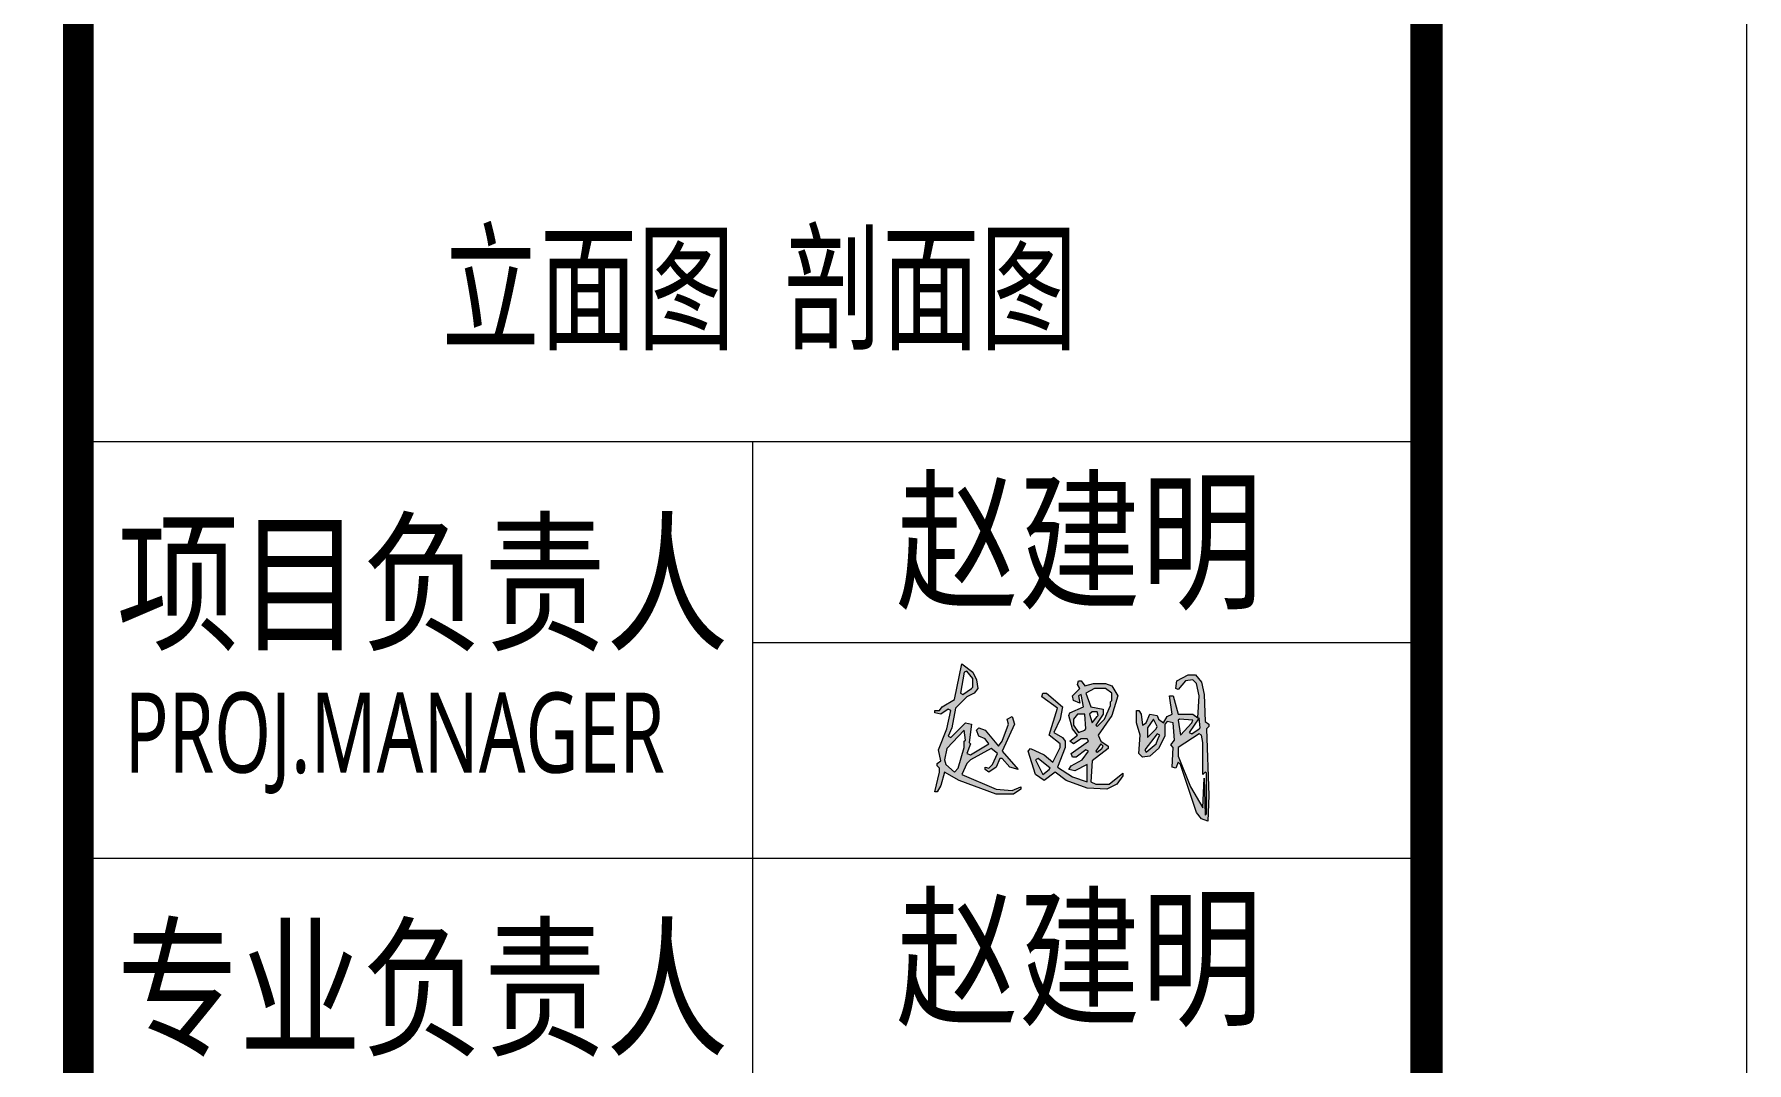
# Model space of a CAD drawing. Header units: inches. Extents: x -3733042 to -3450527, y 579159 to 997713.
# Drawn here: x -3458548 to -3450527, y 610781 to 615595 of the extents above; entities that cross this region are included whole.
import ezdxf
from ezdxf.enums import TextEntityAlignment as Align

# ---------------------------------------------------------------- set-up
doc = ezdxf.new("R2010")
doc.units = ezdxf.units.IN
doc.header["$LTSCALE"] = 1000
doc.header["$MEASUREMENT"] = 0
doc.linetypes.add('LENGSHUI', pattern=[22, 20, -1, 0, -1])
doc.layers.get('0').update_dxf_attribs({"lineweight": 18})
for name, color, linetype, lineweight in [('0-TK', 4, 'Continuous', 18), ('00签名', 7, 'LENGSHUI', 18), ('PUB_TITLE', 153, 'Continuous', 18), ('图签文字', 4, 'Continuous', 18)]:
    doc.layers.add(name, color=color, linetype=linetype, lineweight=lineweight)
doc.styles.add('-黑体', font='', dxfattribs={"width": 0.7})
doc.styles.add('建筑图签-黑', font='', dxfattribs={"width": 0.7})
doc.styles.get('-黑体').set_extended_font_data('微软雅黑')
doc.styles.get('建筑图签-黑').set_extended_font_data('黑体')

msp = doc.modelspace()

# ---------------------------------------------------------------- hatches: boundary and pattern name
at = {"layer": '00签名', "linetype": 'Continuous'}
h = msp.add_hatch(color=256, dxfattribs=at)
h.paths.add_polyline_path([(-3454180.5, 612493.3), (-3454145.9, 612510.6), (-3454128.7, 612533.6), (-3454134.4, 612573.9), (-3454151.7, 612608.5), (-3454203.5, 612648.8), (-3454238.1, 612481.8), (-3454295.7, 612447.2), (-3454307.2, 612430), (-3454330.3, 612430), (-3454330.3, 612418.4), (-3454301.5, 612412.7), (-3454266.9, 612435.7), (-3454255.4, 612430), (-3454272.7, 612343.6), (-3454313, 612245.6), (-3454301.5, 612193.8), (-3454318.7, 612182.3), (-3454318.7, 612170.8), (-3454307.2, 612159.2), (-3454307.2, 612141.9), (-3454330.3, 612049.8), (-3454318.7, 612049.8), (-3454301.5, 612078.6), (-3454284.2, 612141.9), (-3454215.1, 612101.6), (-3454042.3, 612038.3), (-3453961.6, 612038.3), (-3453927.1, 612061.3), (-3453927.1, 612072.8), (-3453967.4, 612055.5), (-3454042.3, 612061.3), (-3454203.5, 612130.4), (-3454180.5, 612182.3), (-3454163.2, 612199.5), (-3454065.3, 612251.4), (-3454036.5, 612228.3), (-3454059.5, 612176.5), (-3454076.8, 612159.2), (-3454094.1, 612165), (-3454094.1, 612153.5), (-3454076.8, 612141.9), (-3454042.3, 612165), (-3454025, 612205.3), (-3454013.5, 612205.3), (-3453978.9, 612165), (-3453938.6, 612153.5), (-3454013.5, 612239.9), (-3453955.9, 612366.6), (-3453967.4, 612401.1), (-3453990.4, 612389.6), (-3453984.7, 612366.6), (-3454013.5, 612285.9), (-3454030.7, 612262.9), (-3454094.1, 612337.8), (-3454122.9, 612349.3), (-3454134.4, 612337.8), (-3454122.9, 612309), (-3454094.1, 612297.5), (-3454076.8, 612274.4), (-3454163.2, 612222.6), (-3454180.5, 612228.3), (-3454163.2, 612274.4), (-3454169, 612280.2), (-3454157.5, 612366.6), (-3454186.3, 612372.3), (-3454255.4, 612303.2), (-3454266.9, 612309), (-3454249.6, 612349.3), (-3454232.3, 612441.5)], flags=0)
h.paths.add_polyline_path([(-3454209.3, 612510.6), (-3454192, 612608.5), (-3454180.5, 612614.3), (-3454151.7, 612579.7), (-3454151.7, 612539.4), (-3454157.5, 612533.6), (-3454197.8, 612504.8)], flags=0)
h.paths.add_polyline_path([(-3454192, 612337.8), (-3454186.3, 612291.7), (-3454192, 612285.9), (-3454192, 612257.2), (-3454220.8, 612159.2), (-3454238.1, 612141.9), (-3454278.4, 612176.5), (-3454284.2, 612199.5), (-3454272.7, 612251.4)], flags=0)
h = msp.add_hatch(color=256, dxfattribs=at)
h.paths.add_polyline_path([(-3453500.8, 612545.1), (-3453529.6, 612556.7), (-3453587.2, 612556.7), (-3453627.5, 612545.1), (-3453644.8, 612568.2), (-3453656.3, 612568.2), (-3453662.1, 612550.9), (-3453650.6, 612533.6), (-3453685.1, 612499.1), (-3453679.4, 612476), (-3453650.6, 612464.5), (-3453656.3, 612499.1), (-3453644.8, 612504.8), (-3453633.3, 612447.2), (-3453696.7, 612418.4), (-3453702.4, 612406.9), (-3453685.1, 612343.6), (-3453662.1, 612314.7), (-3453696.7, 612285.9), (-3453679.4, 612274.4), (-3453644.8, 612297.5), (-3453616, 612297.5), (-3453610.3, 612285.9), (-3453690.9, 612228.3), (-3453685.1, 612211.1), (-3453667.9, 612211.1), (-3453621.8, 612245.6), (-3453610.3, 612239.9), (-3453639.1, 612199.5), (-3453690.9, 612170.8), (-3453702.4, 612153.5), (-3453673.6, 612147.7), (-3453616, 612176.5), (-3453616, 612095.9), (-3453685.1, 612118.9), (-3453754.3, 612165), (-3453719.7, 612257.2), (-3453719.7, 612285.9), (-3453731.2, 612303.2), (-3453771.5, 612326.3), (-3453742.7, 612389.6), (-3453731.2, 612447.2), (-3453806.1, 612510.6), (-3453823.4, 612510.6), (-3453829.1, 612493.3), (-3453754.3, 612441.5), (-3453794.6, 612314.7), (-3453742.7, 612274.4), (-3453742.7, 612257.2), (-3453777.3, 612188), (-3453817.6, 612222.6), (-3453881, 612251.4), (-3453892.5, 612239.9), (-3453857.9, 612130.4), (-3453817.6, 612101.6), (-3453765.8, 612141.9), (-3453713.9, 612101.6), (-3453616, 612067.1), (-3453523.9, 612061.3), (-3453477.8, 612084.4), (-3453449, 612124.7), (-3453449, 612136.2), (-3453512.3, 612084.4), (-3453575.7, 612084.4), (-3453598.7, 612095.9), (-3453593, 612193.8), (-3453518.1, 612251.4), (-3453518.1, 612262.9), (-3453552.7, 612285.9), (-3453564.2, 612314.7), (-3453500.8, 612406.9), (-3453472, 612499.1)], flags=0)
h.paths.add_polyline_path([(-3453621.8, 612510.6), (-3453581.5, 612533.6), (-3453529.6, 612533.6), (-3453500.8, 612510.6), (-3453500.8, 612476), (-3453506.6, 612470.3), (-3453506.6, 612453), (-3453535.4, 612389.6), (-3453569.9, 612355.1), (-3453575.7, 612360.8), (-3453541.1, 612412.7), (-3453541.1, 612435.7), (-3453598.7, 612447.2)], flags=0)
h.paths.add_polyline_path([(-3453627.5, 612412.7), (-3453621.8, 612343.6), (-3453627.5, 612337.8), (-3453656.3, 612326.3), (-3453679.4, 612360.8), (-3453679.4, 612389.6), (-3453662.1, 612412.7)], flags=0)
h.paths.add_polyline_path([(-3453593, 612424.2), (-3453569.9, 612424.2), (-3453564.2, 612406.9), (-3453569.9, 612401.1), (-3453593, 612372.3), (-3453604.5, 612412.7)], flags=0)
h.paths.add_polyline_path([(-3453552.7, 612274.4), (-3453541.1, 612262.9), (-3453546.9, 612251.4), (-3453569.9, 612234.1), (-3453575.7, 612239.9)], flags=0)
h.paths.add_polyline_path([(-3453846.4, 612205.3), (-3453788.8, 612159.2), (-3453794.6, 612153.5), (-3453823.4, 612130.4), (-3453857.9, 612199.5)], flags=0)
h.paths.add_polyline_path([(-3453212.8, 612499.1), (-3453230.1, 612499.1), (-3453218.6, 612412.7), (-3453241.6, 612401.1), (-3453258.9, 612372.3), (-3453281.9, 612389.6), (-3453287.7, 612406.9), (-3453322.3, 612412.7), (-3453339.5, 612372.3), (-3453356.8, 612360.8), (-3453362.6, 612412.7), (-3453374.1, 612430), (-3453385.6, 612430), (-3453385.6, 612372.3), (-3453368.3, 612314.7), (-3453374.1, 612228.3), (-3453356.8, 612211.1), (-3453322.3, 612216.8), (-3453281.9, 612251.4), (-3453253.1, 612309), (-3453253.1, 612366.6), (-3453241.6, 612378.1), (-3453212.8, 612372.3), (-3453207.1, 612291.7), (-3453224.3, 612268.7), (-3453212.8, 612257.2), (-3453218.6, 612165), (-3453201.3, 612159.2), (-3453189.8, 612188), (-3453178.3, 612176.5), (-3453103.4, 611951.9), (-3453080.3, 611923.1), (-3453051.5, 611911.6), (-3453045.8, 612032.5), (-3453057.3, 612343.6), (-3453045.8, 612355.1), (-3453045.8, 612366.6), (-3453063.1, 612378.1), (-3453068.8, 612504.8), (-3453080.3, 612562.4), (-3453109.1, 612597), (-3453143.7, 612597), (-3453195.5, 612568.2), (-3453201.3, 612533.6), (-3453189.8, 612527.9), (-3453155.2, 612568.2), (-3453120.7, 612573.9), (-3453103.4, 612556.7), (-3453091.9, 612499.1), (-3453097.6, 612395.4), (-3453120.7, 612412.7), (-3453189.8, 612412.7)], flags=0)
h.paths.add_polyline_path([(-3453184, 612389.6), (-3453120.7, 612383.9), (-3453126.4, 612372.3), (-3453178.3, 612314.7), (-3453189.8, 612383.9)], flags=0)
h.paths.add_polyline_path([(-3453287.7, 612355.1), (-3453293.5, 612343.6), (-3453333.8, 612303.2), (-3453333.8, 612349.3), (-3453305, 612389.6)], flags=0)
h.paths.add_polyline_path([(-3453091.9, 612395.4), (-3453086.1, 612349.3), (-3453091.9, 612343.6), (-3453126.4, 612320.5), (-3453137.9, 612326.3)], flags=0)
h.paths.add_polyline_path([(-3453276.2, 612314.7), (-3453281.9, 612303.2), (-3453293.5, 612274.4), (-3453339.5, 612234.1), (-3453345.3, 612245.6), (-3453287.7, 612320.5)], flags=0)
h.paths.add_polyline_path([(-3453091.9, 612320.5), (-3453080.3, 612314.7), (-3453074.6, 612280.2), (-3453074.6, 612130.4), (-3453063.1, 612141.9), (-3453057.3, 612136.2), (-3453057.3, 611946.1), (-3453063.1, 611940.3), (-3453068.8, 612113.1), (-3453074.6, 611974.9), (-3453132.2, 612072.8), (-3453189.8, 612216.8), (-3453189.8, 612257.2)], flags=0)

# ---------------------------------------------------------------- linework, layer by layer
at = {"layer": '0-TK'}
msp.add_lwpolyline([(-3458341, 594512.6, 144, 144, 0), (-3458341, 654512.6, 144, 144, 0)], format="xyseb", dxfattribs=at)
at = {"layer": '00签名', "linetype": 'Continuous'}
for points in [[(-3453927.1, 612072.8), (-3453927.1, 612061.3), (-3453961.6, 612038.3), (-3454042.3, 612038.3), (-3454215.1, 612101.6), (-3454284.2, 612141.9), (-3454301.5, 612078.6), (-3454318.7, 612049.8), (-3454330.3, 612049.8), (-3454307.2, 612141.9), (-3454307.2, 612159.2), (-3454318.7, 612170.8), (-3454318.7, 612182.3), (-3454301.5, 612193.8), (-3454313, 612245.6), (-3454272.7, 612343.6), (-3454255.4, 612430), (-3454266.9, 612435.7), (-3454301.5, 612412.7), (-3454330.3, 612418.4), (-3454330.3, 612430), (-3454307.2, 612430), (-3454295.7, 612447.2), (-3454238.1, 612481.8), (-3454203.5, 612648.8), (-3454151.7, 612608.5), (-3454134.4, 612573.9), (-3454128.7, 612533.6), (-3454145.9, 612510.6), (-3454180.5, 612493.3), (-3454232.3, 612441.5), (-3454249.6, 612349.3), (-3454266.9, 612309), (-3454255.4, 612303.2), (-3454186.3, 612372.3), (-3454157.5, 612366.6), (-3454169, 612280.2), (-3454163.2, 612274.4), (-3454180.5, 612228.3), (-3454163.2, 612222.6), (-3454076.8, 612274.4), (-3454094.1, 612297.5), (-3454122.9, 612309), (-3454134.4, 612337.8), (-3454122.9, 612349.3), (-3454094.1, 612337.8), (-3454030.7, 612262.9), (-3454013.5, 612285.9), (-3453984.7, 612366.6), (-3453990.4, 612389.6), (-3453967.4, 612401.1), (-3453955.9, 612366.6), (-3454013.5, 612239.9), (-3453938.6, 612153.5), (-3453978.9, 612165), (-3454013.5, 612205.3), (-3454025, 612205.3), (-3454042.3, 612165), (-3454076.8, 612141.9), (-3454094.1, 612153.5), (-3454094.1, 612165), (-3454076.8, 612159.2), (-3454059.5, 612176.5), (-3454036.5, 612228.3), (-3454065.3, 612251.4), (-3454163.2, 612199.5), (-3454180.5, 612182.3), (-3454203.5, 612130.4), (-3454042.3, 612061.3), (-3453967.4, 612055.5), (-3453927.1, 612072.8)], [(-3454157.5, 612533.6), (-3454151.7, 612539.4), (-3454151.7, 612579.7), (-3454180.5, 612614.3), (-3454192, 612608.5), (-3454209.3, 612510.6), (-3454197.8, 612504.8), (-3454157.5, 612533.6)], [(-3453449, 612136.2), (-3453449, 612124.7), (-3453477.8, 612084.4), (-3453523.9, 612061.3), (-3453616, 612067.1), (-3453713.9, 612101.6), (-3453765.8, 612141.9), (-3453817.6, 612101.6), (-3453857.9, 612130.4), (-3453892.5, 612239.9), (-3453881, 612251.4), (-3453817.6, 612222.6), (-3453777.3, 612188), (-3453742.7, 612257.2), (-3453742.7, 612274.4), (-3453794.6, 612314.7), (-3453754.3, 612441.5), (-3453829.1, 612493.3), (-3453823.4, 612510.6), (-3453806.1, 612510.6), (-3453731.2, 612447.2), (-3453742.7, 612389.6), (-3453771.5, 612326.3), (-3453731.2, 612303.2), (-3453719.7, 612285.9), (-3453719.7, 612257.2), (-3453754.3, 612165), (-3453685.1, 612118.9), (-3453616, 612095.9), (-3453616, 612176.5), (-3453673.6, 612147.7), (-3453702.4, 612153.5), (-3453690.9, 612170.8), (-3453639.1, 612199.5), (-3453610.3, 612239.9), (-3453621.8, 612245.6), (-3453667.9, 612211.1), (-3453685.1, 612211.1), (-3453690.9, 612228.3), (-3453610.3, 612285.9), (-3453616, 612297.5), (-3453644.8, 612297.5), (-3453679.4, 612274.4), (-3453696.7, 612285.9), (-3453662.1, 612314.7), (-3453685.1, 612343.6), (-3453702.4, 612406.9), (-3453696.7, 612418.4), (-3453633.3, 612447.2), (-3453644.8, 612504.8), (-3453656.3, 612499.1), (-3453650.6, 612464.5), (-3453679.4, 612476), (-3453685.1, 612499.1), (-3453650.6, 612533.6), (-3453662.1, 612550.9), (-3453656.3, 612568.2), (-3453644.8, 612568.2), (-3453627.5, 612545.1), (-3453587.2, 612556.7), (-3453529.6, 612556.7), (-3453500.8, 612545.1), (-3453472, 612499.1), (-3453500.8, 612406.9), (-3453564.2, 612314.7), (-3453552.7, 612285.9), (-3453518.1, 612262.9), (-3453518.1, 612251.4), (-3453593, 612193.8), (-3453598.7, 612095.9), (-3453575.7, 612084.4), (-3453512.3, 612084.4), (-3453449, 612136.2)], [(-3453045.8, 612366.6), (-3453045.8, 612355.1), (-3453057.3, 612343.6), (-3453045.8, 612032.5), (-3453051.5, 611911.6), (-3453080.3, 611923.1), (-3453103.4, 611951.9), (-3453178.3, 612176.5), (-3453189.8, 612188), (-3453201.3, 612159.2), (-3453218.6, 612165), (-3453212.8, 612257.2), (-3453224.3, 612268.7), (-3453207.1, 612291.7), (-3453212.8, 612372.3), (-3453241.6, 612378.1), (-3453253.1, 612366.6), (-3453253.1, 612309), (-3453281.9, 612251.4), (-3453322.3, 612216.8), (-3453356.8, 612211.1), (-3453374.1, 612228.3), (-3453368.3, 612314.7), (-3453385.6, 612372.3), (-3453385.6, 612430), (-3453374.1, 612430), (-3453362.6, 612412.7), (-3453356.8, 612360.8), (-3453339.5, 612372.3), (-3453322.3, 612412.7), (-3453287.7, 612406.9), (-3453281.9, 612389.6), (-3453258.9, 612372.3), (-3453241.6, 612401.1), (-3453218.6, 612412.7), (-3453230.1, 612499.1), (-3453212.8, 612499.1), (-3453189.8, 612412.7), (-3453120.7, 612412.7), (-3453097.6, 612395.4), (-3453091.9, 612499.1), (-3453103.4, 612556.7), (-3453120.7, 612573.9), (-3453155.2, 612568.2), (-3453189.8, 612527.9), (-3453201.3, 612533.6), (-3453195.5, 612568.2), (-3453143.7, 612597), (-3453109.1, 612597), (-3453080.3, 612562.4), (-3453068.8, 612504.8), (-3453063.1, 612378.1), (-3453045.8, 612366.6)], [(-3453506.6, 612470.3), (-3453500.8, 612476), (-3453500.8, 612510.6), (-3453529.6, 612533.6), (-3453581.5, 612533.6), (-3453621.8, 612510.6), (-3453598.7, 612447.2), (-3453541.1, 612435.7), (-3453541.1, 612412.7), (-3453575.7, 612360.8), (-3453569.9, 612355.1), (-3453535.4, 612389.6), (-3453506.6, 612453), (-3453506.6, 612470.3)], [(-3453627.5, 612337.8), (-3453621.8, 612343.6), (-3453627.5, 612412.7), (-3453662.1, 612412.7), (-3453679.4, 612389.6), (-3453679.4, 612360.8), (-3453656.3, 612326.3), (-3453627.5, 612337.8)], [(-3453569.9, 612401.1), (-3453564.2, 612406.9), (-3453569.9, 612424.2), (-3453593, 612424.2), (-3453604.5, 612412.7), (-3453593, 612372.3), (-3453569.9, 612401.1)], [(-3454192, 612285.9), (-3454186.3, 612291.7), (-3454192, 612337.8), (-3454272.7, 612251.4), (-3454284.2, 612199.5), (-3454278.4, 612176.5), (-3454238.1, 612141.9), (-3454220.8, 612159.2), (-3454192, 612257.2), (-3454192, 612285.9)], [(-3453281.9, 612303.2), (-3453276.2, 612314.7), (-3453287.7, 612320.5), (-3453345.3, 612245.6), (-3453339.5, 612234.1), (-3453293.5, 612274.4), (-3453281.9, 612303.2)], [(-3453293.5, 612343.6), (-3453287.7, 612355.1), (-3453305, 612389.6), (-3453333.8, 612349.3), (-3453333.8, 612303.2), (-3453293.5, 612343.6)], [(-3453126.4, 612372.3), (-3453120.7, 612383.9), (-3453184, 612389.6), (-3453189.8, 612383.9), (-3453178.3, 612314.7), (-3453126.4, 612372.3)], [(-3453063.1, 611940.3), (-3453057.3, 611946.1), (-3453057.3, 612136.2), (-3453063.1, 612141.9), (-3453074.6, 612130.4), (-3453074.6, 612280.2), (-3453080.3, 612314.7), (-3453091.9, 612320.5), (-3453189.8, 612257.2), (-3453189.8, 612216.8), (-3453132.2, 612072.8), (-3453074.6, 611974.9), (-3453068.8, 612113.1), (-3453063.1, 611940.3)], [(-3453091.9, 612343.6), (-3453086.1, 612349.3), (-3453091.9, 612395.4), (-3453137.9, 612326.3), (-3453126.4, 612320.5), (-3453091.9, 612343.6)], [(-3453546.9, 612251.4), (-3453541.1, 612262.9), (-3453552.7, 612274.4), (-3453575.7, 612239.9), (-3453569.9, 612234.1), (-3453546.9, 612251.4)], [(-3453794.6, 612153.5), (-3453788.8, 612159.2), (-3453846.4, 612205.3), (-3453857.9, 612199.5), (-3453823.4, 612130.4), (-3453794.6, 612153.5)]]:
    msp.add_lwpolyline(points, dxfattribs=at)
at = {"layer": 'PUB_TITLE'}
for p, q in [((-3458341, 613688.8), (-3452026.8, 613688.8)), ((-3458341, 613688.8), (-3452026.8, 613688.8)), ((-3458341, 613688.8), (-3452026.8, 613688.8)), ((-3455183.9, 613688.8), (-3455183.9, 594512.6)), ((-3455183.9, 612748.7), (-3452026.8, 612748.7)), ((-3458341, 611738.8), (-3452026.8, 611738.8))]:
    msp.add_line(p, q, dxfattribs=at)
msp.add_lwpolyline([(-3561976.8, 593012.6), (-3450526.8, 593012.6), (-3450526.8, 656012.6), (-3561976.8, 656012.6)], close=True, dxfattribs=at)
msp.add_lwpolyline([(-3558226.8, 594512.6, 150, 150, 0), (-3452026.8, 594512.6, 150, 150, 0), (-3452026.8, 654512.6, 150, 150, 0), (-3558226.8, 654512.6, 150, 150, 0)], format="xyseb", close=True, dxfattribs=at)

# ---------------------------------------------------------------- texts
at = {"style": '-黑体'}
for s, height, width, p in [('赵建明', 525, 0.8, (-3454511, 613221.7)), ('项目负责人', 525, 0.8, (-3458161, 613026.8)), ('PROJ.MANAGER', 375, 0.7, (-3458125, 612326.5)), ('赵建明', 525, 0.8, (-3454511, 611271.7)), ('专业负责人', 525, 0.8, (-3458161, 611130.1))]:
    msp.add_text(s, height=height, dxfattribs=dict(at, width=width)).set_placement(p, align=Align.MIDDLE_LEFT)
at = {"layer": '图签文字', "color": 4, "insert": (-3455150.1, 614115.6), "char_height": 480, "width": 4601.124, "attachment_point": 8, "style": '建筑图签-黑'}
msp.add_mtext('立面图 剖面图', dxfattribs=at)

doc.saveas('drawing.dxf')
